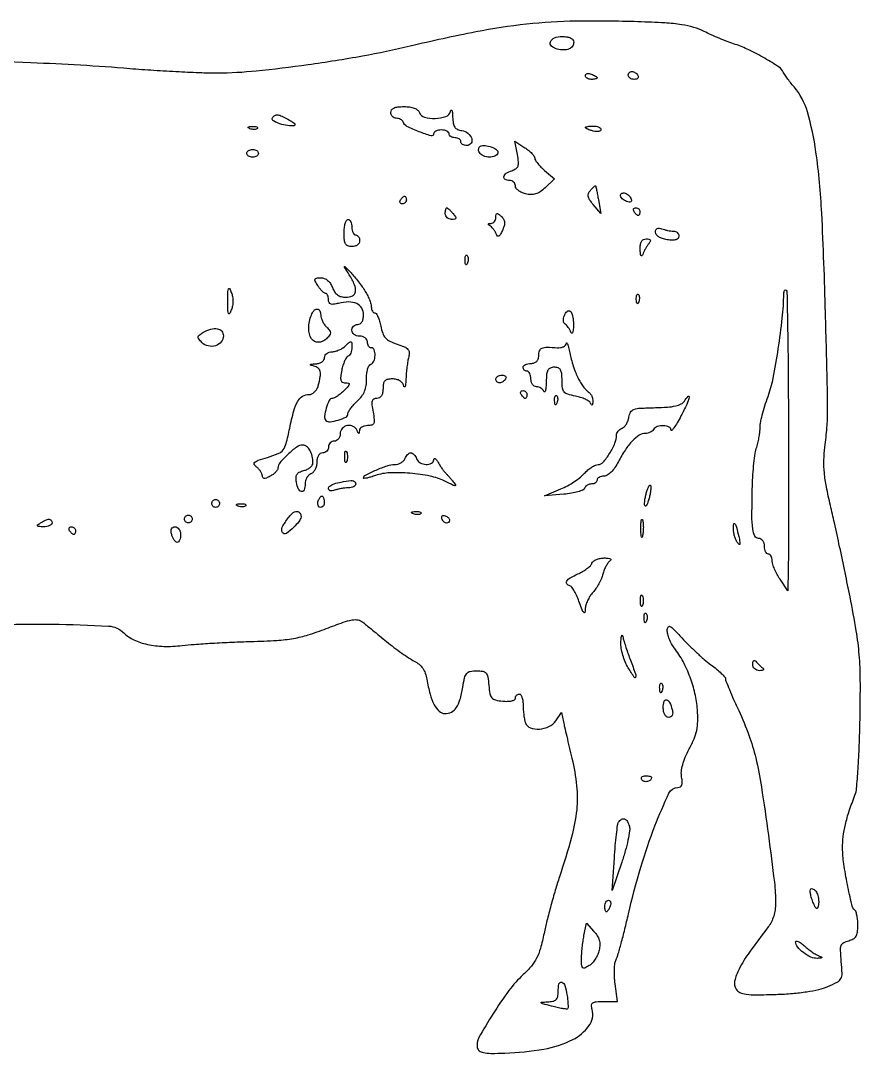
# Model space of a CAD drawing. Extents: x 0 to 429, y 1 to 280.
# Drawn here: x 212.9 to 428.6, y 0.7 to 266.1 of the extents above; entities that cross this region are included whole.
import ezdxf

# ---------------------------------------------------------------- set-up
doc = ezdxf.new("R2010")
doc.units = 0

msp = doc.modelspace()

# ---------------------------------------------------------------- linework, layer by layer
msp.add_lwpolyline([(206.103087, 110.755048, -0.015316), (220.949621, 110.971187, -0.008713), (235.507035, 110.483358, -0.18571), (239.38094, 108.761917, 0.087825), (241.962694, 106.956721, 0.054971), (245.466051, 105.775625, 0.047758), (249.674133, 105.268683, 0.035185), (254.366467, 105.484186, -0.010841), (257.503188, 105.781663, -0.003617), (262.104332, 106.084107, -0.003598), (267.206055, 106.345587, -0.004096), (272.095089, 106.52079, 0.008193), (278.707504, 106.812023, 0.027474), (283.013897, 107.310919, 0.033258), (286.793908, 108.222983, 0.016784), (291.423181, 109.843962, -0.006927), (295.769676, 111.462782, -0.04251), (298.07991, 112.071678, -0.090703), (299.596212, 112.05928, -0.124246), (300.828092, 111.484873, -0.000486), (301.74781, 110.734244, -0.00011), (303.306557, 109.458966, -0.000114), (305.103727, 107.987278, -0.000111), (306.917634, 106.500518, 0.009625), (308.806546, 105.011452, 0.008518), (310.828976, 103.532862, 0.008586), (312.696209, 102.263395, 0.025672), (314.029355, 101.48482, -0.056175), (315.258338, 100.662871, -0.066039), (316.199352, 99.626467, -0.063473), (316.864099, 98.345025, -0.046597), (317.273949, 96.795827, 0.024118), (318.09862, 92.996277, 0.054557), (319.164092, 90.257068, 0.081729), (320.425218, 88.574036, 0.193522), (321.852804, 88, 0.11473), (323.559306, 88.396798, 0.129074), (324.830192, 89.497259, 0.083136), (325.763219, 91.507624, 0.026299), (326.474833, 94.75, -0.017265), (326.96862, 97.211347, -0.11646), (327.521959, 98.31597, -0.171497), (328.409176, 98.841587, -0.048826), (330.027533, 99, -0.041625), (331.642276, 98.865339, -0.1778), (332.468614, 98.394045, -0.134872), (332.921225, 97.413426, -0.020433), (333.189635, 95.25, 0.022995), (333.471804, 93.067229, 0.137093), (333.96341, 92.041759, 0.157075), (334.880663, 91.492335, 0.032999), (336.75, 91.186642, 0.029775), (338.01383, 91.14038, 0.051008), (339.059583, 91.271648, 0.070483), (339.76996, 91.545163, 0.272062), (340, 91.936642, -0.092937), (340.076107, 92.342561, -0.096301), (340.29375, 92.687638, -0.099242), (340.618449, 92.918591, -0.105494), (341, 93, -0.25072), (341.384034, 92.794513, -0.064599), (341.70625, 92.142775, -0.050053), (341.927187, 91.199652, -0.032533), (342, 90.081787, 0.018051), (342.044538, 88.848522, 0.015472), (342.178303, 87.55615, 0.015746), (342.373291, 86.389227, 0.042363), (342.606989, 85.581787, 0.216506), (343.87431, 84.333183, 0.106305), (346.164612, 84.011096, 0.093462), (348.642071, 84.666127, 0.129446), (350.388157, 86.143784), (351.889721, 88.287567), (352.364875, 85.893784, 0.006381), (352.650111, 84.547013, 0.001269), (353.196925, 82.146924, 0.001342), (353.848249, 79.355494, 0.001249), (354.530149, 76.5, -0.032982), (355.752875, 69.41817, -0.052511), (355.75352, 63.276771, -0.040949), (354.430045, 56.269504, -0.01271), (351.321349, 46, 0.008215), (350.264871, 42.619809, 0.005201), (349.139201, 38.646875, 0.005222), (348.114547, 34.720169, 0.009598), (347.375452, 31.5, -0.015761), (346.434824, 27.621616, -0.04933), (345.470482, 25.120762, -0.058825), (344.135675, 23.101652, -0.030132), (342.037063, 20.901972, 0.045237), (338.351448, 16.797825, 0.019886), (334.215489, 10.772256, 0.013793), (330.622672, 4.698786, 0.179134), (330.231297, 2.145477, 0.181423), (330.746116, 1.326792, 0.113583), (331.789839, 0.855297, 0.049246), (333.696001, 0.664633, 0.00853), (337.323154, 0.721867, 0.034923), (347.322263, 1.751944, 0.073015), (354.736518, 4.194507, 0.118518), (358.918123, 7.71627, 0.226427), (359.727434, 11.934293, -0.063301), (359.582601, 13.047789, -0.247639), (359.894098, 13.642336, -0.13524), (360.738798, 13.935292, -0.016248), (362.729544, 14), (366.271848, 14), (365.650086, 18.536246, -0.0214), (365.475589, 20.398616, -0.022306), (365.464473, 22.243385, -0.022681), (365.598042, 23.831026, -0.084504), (365.891323, 24.786246, 0.046507), (366.338889, 25.928119, 0.004049), (367.178943, 28.934085, 0.005294), (368.115705, 32.545089, 0.004089), (369.062839, 36.5, -0.015346), (372.230892, 48.526748, -0.021005), (375.861563, 59.117491, -0.015428), (379.448376, 67.527877, -0.292114), (381.753141, 69, 0.127997), (382.394008, 69.16679, 0.17941), (382.774395, 69.612459, 0.105512), (382.887473, 70.407706, 0.02998), (382.726018, 71.652915, -0.073761), (382.66665, 73.078227, -0.03976), (382.990871, 74.809726, -0.034045), (383.668741, 76.771805, -0.023145), (384.690295, 78.902915, 0.024643), (385.922379, 81.493087, 0.04799), (386.595543, 83.678401, 0.046639), (386.850443, 85.992687, 0.022006), (386.767675, 89, 0.037933), (386.146923, 93.182229, 0.033865), (384.887356, 97.389538, 0.033985), (383.077401, 101.372454, 0.03898), (380.81417, 104.884859, -0.037675), (380.121819, 105.953221, -0.030486), (379.54125, 107.190488, -0.031451), (379.145952, 108.404034, -0.066456), (379.028382, 109.384859, -0.114517), (379.238882, 110.239641, -0.417948), (379.717147, 110.392596, -0.080908), (380.655214, 109.688761, -0.006477), (382.778382, 107.421918, 0.013154), (384.476295, 105.656941, 0.00877), (386.508337, 103.722032, 0.008832), (388.546767, 101.913476, 0.017076), (390.25, 100.55323, -0.013728), (391.686498, 99.421671, -0.019308), (392.898437, 98.329921, -0.015877), (393.817682, 97.376522, -0.185952), (394, 96.903245, 0.09525), (394.112602, 96.317519, 0.003314), (394.990527, 94.160179, 0.006074), (396.080039, 91.620543, 0.004196), (397.372007, 88.771934, -0.020561), (400.002473, 82.428151, -0.02952), (401.758876, 76.604767, -0.020261), (403.212367, 69.183099, -0.004811), (405.011627, 56.709564, -0.003541), (406.545244, 44.656004, -0.030599), (406.860736, 39.24998, -0.072507), (406.365478, 35.920018, -0.091762), (404.943674, 33.158161, 0.009838), (400.149173, 26.701847, 0.035588), (397.484042, 22.334651, 0.060294), (396.334082, 19.245285, 0.20495), (396.686509, 17.172341, 0.145047), (397.677316, 16.320699, 0.073113), (399.277122, 15.867664, 0.035022), (401.960732, 15.706524, 0.0061), (407.035772, 15.819415, 0.012274), (411.174993, 16.063855, 0.01668), (414.891299, 16.500244, 0.0187), (418.007463, 17.091932, 0.044561), (420.246853, 17.819415, 0.019993), (422.715233, 18.990987, 0.148924), (423.628816, 19.8926, 0.13341), (423.935408, 21.195786, 0.014896), (423.738611, 24.267372, -0.012097), (423.541761, 27.091945, -0.097108), (423.733296, 28.374678, -0.181358), (424.355928, 29.112923, -0.066455), (425.645123, 29.62578, 0.06321), (426.814464, 30.082227, 0.130605), (427.521629, 30.751865, 0.105639), (427.890725, 31.787344, 0.03299), (428, 33.441741, 0.020909), (427.946094, 34.730236, 0.02495), (427.784269, 35.935076, 0.024902), (427.550434, 36.919573, 0.126267), (427.265597, 37.40107, -0.139515), (426.417658, 38.92356, -0.008443), (425.296608, 44.081153, -0.013651), (424.385386, 49.394526, -0.031561), (424.064204, 53.429002, -0.035191), (424.221095, 56.330815, -0.026609), (424.784875, 59.472297, -0.022943), (425.780901, 62.980205, -0.014245), (427.252899, 67, 0.073427), (427.65997, 68.715966, 0.004925), (428.046449, 73.759375, 0.007003), (428.364967, 79.80623, 0.005183), (428.554146, 86.5, 0.005409), (428.625825, 96.638973, 0.019454), (428.350039, 103.10082, 0.021229), (427.585346, 109.235647, 0.007384), (425.979384, 118, 0.002095), (424.71919, 124.210796, 0.001682), (423.312528, 130.884375, 0.001699), (421.970342, 137.045351, 0.004334), (420.943431, 141.5, -0.010786), (419.912858, 146.249713, -0.024676), (419.391699, 149.875714, -0.029696), (419.282171, 153.092531, -0.024834), (419.5382, 156.5, 0.010661), (420.056449, 161.497487, 0.019501), (420.232618, 165.590576, 0.007184), (420.169914, 171.648467, 0.000379), (419.676802, 191, 0.005695), (418.714085, 216.576392, 0.02225), (417.23767, 232.320221, 0.036046), (415.036692, 242.643636, 0.104727), (411.615608, 249.044977, -0.007455), (410.662049, 250.213136, -0.008963), (409.801905, 251.340473, -0.00786), (409.111528, 252.311372, -0.057815), (408.845649, 252.813592, 0.155844), (407.777742, 254.132567, 0.013737), (404.081577, 256.416673, 0.019123), (400.007699, 258.578189, 0.034479), (396.5, 259.981806, -0.013366), (394.679747, 260.622497, -0.00748), (392.5, 261.493436, -0.007459), (390.32177, 262.440172, -0.012034), (388.5, 263.317914, 0.047438), (385.843349, 264.373629, 0.034562), (382.736035, 265.050073, 0.021987), (378.410898, 265.48966, 0.00588), (371.5, 265.804742, 0.012106), (355.622181, 265.957015, 0.023065), (342.881008, 265.182151, 0.021966), (329.866194, 263.20469, 0.009922), (313, 259.529423, -0.014048), (300.743821, 256.964455, -0.009703), (286.747037, 254.722861, -0.00972), (273.412514, 253.115565, -0.023489), (263.5, 252.584247, -0.010649), (259.445887, 252.643915, -0.003673), (253.590625, 252.897963, -0.003648), (247.13801, 253.272656, -0.004224), (241, 253.726142, 0.01128), (215.563397, 255.244901, 0.00514), (182.270307, 256.137266, 0.004875)], format="xyb")
for points in [[(355, 260.583333, -0.152731), (354.670872, 259.53099, -0.141724), (353.792307, 258.816182, -0.105017), (352.427847, 258.550733, -0.05923), (350.75, 258.779388, -0.120697), (349.284008, 259.568874, -0.311198), (349.02002, 260.68045, -0.218582), (350.032411, 261.662474, -0.08515), (352, 262, -0.034471), (353.282064, 261.911506, -0.075983), (354.220588, 261.631944, -0.1147), (354.791276, 261.180202, -0.169807)], [(361, 251.393011, -0.289661), (360.903916, 251.241071, -0.046727), (360.559375, 251.115447, -0.039339), (360.074824, 251.028469, -0.024748), (359.5, 251, -0.062722), (358.926468, 251.07223, -0.08088), (358.440625, 251.284531, -0.098158), (358.115494, 251.599211, -0.152681), (358, 251.968615, -0.184534), (358.122486, 252.289193, -0.147206), (358.440625, 252.483616, -0.100118), (358.925634, 252.511135, -0.055937), (359.5, 252.361626, -0.02136), (360.074558, 252.112506, -0.030395), (360.559375, 251.839659, -0.030693), (360.912889, 251.579329, -0.222225)], [(371.5, 252, -0.139169), (371.607943, 251.620352, -0.191142), (371.478525, 251.29375, -0.138808), (371.110654, 251.073267, -0.066118), (370.559017, 251, -0.062283), (369.962904, 251.074545, -0.080552), (369.457961, 251.29375, -0.097988), (369.120018, 251.618621, -0.153634), (369, 252, -0.092995), (369.071618, 252.381732, -0.096318), (369.276414, 252.70625, -0.099231), (369.581949, 252.923444, -0.105429), (369.940983, 253, -0.089642), (370.346558, 252.926698, -0.053229), (370.7871, 252.70625, -0.051032), (371.193797, 252.382515, -0.06081)], [(282, 240.5, -0.020463), (282.931345, 239.915788, -0.091803), (283.38501, 239.463166, -0.375317), (283.35341, 239.188728, -0.182883), (283, 239.04909, -0.045764), (280.962388, 239.206183, -0.048776), (279.032307, 239.731802, -0.062473), (277.709525, 240.4342, -0.396936), (277.570264, 241.11369, -0.11917), (278.194085, 241.730812, -0.17177), (278.947751, 241.885596, -0.081717), (280.051232, 241.54336, -0.013878)], [(315.361626, 242.5, 0.236578), (316.698842, 241.279552, 0.076801), (319.433509, 240.944642, 0.077601), (322.118149, 241.450746, 0.248419), (323.310674, 242.75, -0.122211), (323.492443, 243.083655, -0.552276), (323.667734, 243.051681, -0.072751), (323.811893, 242.452088, -0.013563), (323.883999, 241.319551, 0.032382), (324.04715, 239.712856, 0.107029), (324.438739, 238.730117, 0.139026), (325.133996, 238.142029, 0.071142), (326.239784, 237.819551, -0.133119), (327.817423, 237.14061, -0.141895), (328.789979, 235.771989, -0.237258), (328.631667, 234.561044, -0.248668), (327.573324, 234, -0.06169), (326.971718, 234.07451, -0.080104), (326.462164, 234.29375, -0.097747), (326.121089, 234.618613, -0.154938), (326, 235, 0.148195), (325.884432, 235.381354, 0.098894), (325.559375, 235.70625, 0.082425), (325.073457, 235.925306, 0.064853), (324.5, 236, -0.064853), (323.926543, 236.074694, -0.082425), (323.440625, 236.29375, -0.098894), (323.115568, 236.618646, -0.148195), (323, 237, 0.191087), (322.848523, 237.381882, 0.088204), (322.4125, 237.70625, 0.068025), (321.765418, 237.926307, 0.048028), (321, 238, 0.048698), (320.234614, 237.925277, 0.068698), (319.5875, 237.702308, 0.088882), (319.151693, 237.373543, 0.189003), (319, 236.98658, -0.49927), (318.345679, 236.494643, -0.022777), (315.267161, 237.538808, -0.022972), (312.157224, 238.921963, -0.19482), (311.166667, 240.047814, 0.116395), (310.934003, 240.412015, 0.06817), (310.515104, 240.720295, 0.062299), (309.983188, 240.928977, 0.062439), (309.416667, 241, -0.105033), (308.876128, 241.114816, -0.099164), (308.416146, 241.440625, -0.096425), (308.107842, 241.92741, -0.09335), (308, 242.5, -0.161662), (308.220972, 243.165576, -0.12907), (308.815502, 243.639479, -0.07728), (309.849524, 243.916766, -0.026943), (311.393011, 244, -0.034405), (312.838564, 243.900413, -0.056009), (314.029206, 243.597068, -0.071188), (314.893824, 243.120783, -0.140603)], [(273.729167, 238.395833, -0.126455), (273.402231, 238.202593, -0.060344), (272.916927, 238.123424, -0.05415), (272.359369, 238.160852, -0.051402), (271.8125, 238.316886, -0.054073), (271.395823, 238.538436, -0.470617), (271.37858, 238.720685, -0.168741), (271.670344, 238.862007, -0.018894), (272.416667, 238.921053, -0.028489), (273.112848, 238.910055, -0.077125), (273.592839, 238.799335, -0.208169), (273.77538, 238.614691, -0.296942)], [(362, 238.09362, -0.24384), (361.842465, 237.789795, -0.106581), (361.4125, 237.607123, -0.070464), (360.766322, 237.575635, -0.040966), (360, 237.710251, -0.016817), (359.233613, 237.938458, -0.025621), (358.5875, 238.192243, -0.023188), (358.102864, 238.439563, -0.269386), (358, 238.616631, -0.326917), (358.109555, 238.766282, -0.029396), (358.5875, 238.887385, -0.029316), (359.233356, 238.972329, -0.018041), (360, 239, -0.043375), (360.765641, 238.933456, -0.063112), (361.4125, 238.733751, -0.082769), (361.850443, 238.440102, -0.206609)], [(334.412469, 233.395215, -0.060475), (334.974366, 233.097516, -0.091339), (335.363026, 232.705116, -0.120446), (335.521017, 232.283716, -0.169737), (335.435239, 231.895215, -0.187387), (334.460982, 231.159574, -0.10076), (332.937661, 231.044461, -0.098746), (331.465247, 231.536119, -0.173011), (330.638374, 232.5, -0.188124), (330.643341, 233.404158, -0.244851), (331.259801, 233.937408, -0.112735), (332.567457, 233.948358, -0.037583)], [(345, 230.751339, 0.142008), (345.152587, 230.224927, 0.026386), (345.741536, 229.394741, 0.026396), (346.557912, 228.468729, 0.021405), (347.524378, 227.563565), (350.048756, 225.394432), (347.654803, 223.145429, -0.037164), (346.372702, 222.108869, -0.074972), (345.208696, 221.538045, -0.083079), (344.009578, 221.368461, -0.055211), (342.630425, 221.556622, -0.046887), (341.624054, 221.91217, -0.057344), (340.772687, 222.431664, -0.067822), (340.191775, 223.027258, -0.160734), (340, 223.608408, 0.10697), (339.885096, 224.139346, 0.099479), (339.559375, 224.59122, 0.095894), (339.072633, 224.894165, 0.091635), (338.5, 225, -0.12279), (337.373937, 225.280773, -0.340401), (337.057574, 225.978145, -0.193004), (337.673904, 226.856924, -0.067732), (339.093105, 227.52955, 0.066491), (340.162513, 228.03316, 0.166895), (340.688845, 228.701409, 0.109935), (340.812335, 229.748281, 0.020971), (340.536511, 231.657073), (339.886811, 235.12027), (342.443406, 233.445125, -0.0258), (343.422148, 232.729067, -0.032088), (344.249, 231.962828, -0.033679), (344.838579, 231.251295, -0.157433)], [(274, 232, -0.148195), (273.884432, 231.618646, -0.098894), (273.559375, 231.29375, -0.082425), (273.073457, 231.074694, -0.064853), (272.5, 231, -0.064853), (271.926543, 231.074694, -0.082425), (271.440625, 231.29375, -0.098894), (271.115568, 231.618646, -0.148195), (271, 232, -0.148195), (271.115568, 232.381354, -0.098894), (271.440625, 232.70625, -0.082425), (271.926543, 232.925306, -0.064853), (272.5, 233, -0.064853), (273.073457, 232.925306, -0.082425), (273.559375, 232.70625, -0.098894), (273.884432, 232.381354, -0.148195)], [(361.337628, 220), (361.962537, 216.5), (360.011014, 218.824049, -0.025212), (359.069096, 220.068045, -0.100306), (358.700122, 220.946331, -0.15156), (358.777754, 221.696966, -0.085293), (359.279746, 222.47319, -0.009346), (359.755338, 222.970654, -0.01598), (360.172793, 223.365226, -0.010115), (360.52004, 223.660711, -0.433475), (360.60636, 223.649141, -0.104856), (360.661101, 223.523381, -0.000956), (360.865043, 222.515685, -0.00321), (361.090421, 221.352292, -0.002063)], [(312, 220, -0.105053), (311.918938, 219.618444, -0.099167), (311.688914, 219.29375, -0.09642), (311.345238, 219.076123, -0.093332), (310.940983, 219, -0.108972), (310.586039, 219.078288, -0.182303), (310.3746, 219.29375, -0.161196), (310.343488, 219.6179, -0.082592), (310.5, 220, -0.029505), (310.768994, 220.382774, -0.035638), (311.066025, 220.70625, -0.038439), (311.34829, 220.934461, -0.151918), (311.559017, 221, -0.210953), (311.727648, 220.92554, -0.081139), (311.870461, 220.70625, -0.061769), (311.967655, 220.382849, -0.042167)], [(369.77106, 220.18682, -0.108271), (369.818151, 219.74444, -0.257062), (369.633872, 219.482386, -0.161356), (369.219753, 219.426249, -0.045328), (368.58356, 219.606309, -0.049992), (367.977839, 219.911187, -0.054888), (367.465171, 220.322276, -0.062067), (367.115141, 220.772094, -0.13514), (367, 221.190322, -0.310331), (367.373328, 221.733894, -0.180578), (368.198675, 221.742032, -0.106345), (369.180521, 221.127369, -0.120025)], [(324, 216.5, -0.020633), (324.618371, 215.689039, -0.217533), (324.691858, 215.28931, -0.304492), (324.434686, 215.057736, -0.035496), (323.622445, 215, -0.091307), (323.003059, 215.114059, -0.095788), (322.476593, 215.440625, -0.099536), (322.124301, 215.927707, -0.107348), (322, 216.5, -0.023761), (322.027334, 217.07485, -0.037907), (322.110907, 217.559375, -0.044235), (322.231422, 217.90557, -0.294983), (322.377555, 218, -0.172217), (322.587584, 217.925448, -0.016008), (323.00989, 217.559375, -0.019119), (323.495645, 217.074554, -0.013852)], [(372, 217, -0.042167), (371.967655, 216.617151, -0.061769), (371.870461, 216.29375, -0.081139), (371.727648, 216.07446, -0.210953), (371.559017, 216, -0.151918), (371.34829, 216.065539, -0.038439), (371.066025, 216.29375, -0.035638), (370.768994, 216.617226, -0.029505), (370.5, 217, -0.082592), (370.343488, 217.3821, -0.161196), (370.3746, 217.70625, -0.182303), (370.586039, 217.921712, -0.108972), (370.940983, 218, -0.093332), (371.345238, 217.923877, -0.09642), (371.688914, 217.70625, -0.099167), (371.918938, 217.381556, -0.105053)], [(298, 213, 0.048028), (298.073693, 212.234582, 0.068025), (298.29375, 211.5875, 0.088204), (298.618118, 211.151477, 0.191087), (299, 211, -0.148195), (299.381354, 210.884432, -0.098894), (299.70625, 210.559375, -0.082425), (299.925306, 210.073457, -0.064853), (300, 209.5, -0.130775), (299.846791, 208.924246, -0.10214), (299.416667, 208.4375, -0.08892), (298.769411, 208.111864, -0.072314), (298, 208, -0.087745), (296.997538, 208.177287, -0.177212), (296.392857, 208.6875, -0.10769), (296.082184, 209.67572, -0.022514), (296, 211.5, -0.027026), (296.072542, 212.841111, -0.042582), (296.29375, 213.971875, -0.052312), (296.614308, 214.767902, -0.277684), (297, 215, -0.191087), (297.381882, 214.848523, -0.088204), (297.70625, 214.4125, -0.068025), (297.926307, 213.765418, -0.048028)], [(336.657142, 212.146855, -0.022393), (336.151623, 211.157324, -0.117255), (335.737576, 210.713343, -0.336747), (335.404009, 210.734322, -0.137781), (335.137863, 211.136579, 0.048008), (334.889915, 211.712385, 0.032498), (334.50556, 212.315309, 0.032763), (334.053326, 212.854403, 0.05467), (333.600056, 213.234687, -0.027504), (333.141688, 213.578696, -0.27388), (333.065363, 213.796311, -0.317453), (333.220367, 213.94325, -0.032927), (333.75, 213.984687, 0.121858), (334.226784, 214.108856, 0.099409), (334.632812, 214.447708, 0.090135), (334.905641, 214.950234, 0.079568), (335, 215.539427, -0.033504), (335.051648, 216.309327, -0.322809), (335.264646, 216.534118, -0.219629), (335.626113, 216.443913, -0.018604), (336.369336, 215.799702, -0.069792), (336.972475, 215.053973, -0.11604), (337.217611, 214.287848, -0.093148), (337.119328, 213.373972, -0.033671)], [(380.581787, 212, -0.092438), (381.123178, 211.899048, -0.096147), (381.5834, 211.61025, -0.099335), (381.8914, 211.179428, -0.106056), (382, 210.673193, -0.178073), (381.797332, 210.122179, -0.14566), (381.267697, 209.77774, -0.081358), (380.351274, 209.66262, -0.02709), (379, 209.786692, -0.040351), (377.781167, 210.067432, -0.066479), (376.825884, 210.516934, -0.087849), (376.213274, 211.085148, -0.163363), (376, 211.720488, -0.090173), (376.107006, 212.309001, -0.176873), (376.413175, 212.665317, -0.155041), (376.911013, 212.767889, -0.065585), (377.581787, 212.606989, 0.024761), (378.290883, 212.374442, 0.016939), (379.115525, 212.178303, 0.017107), (379.925091, 212.043146, 0.032815)], [(374.256717, 208.75, 0.024679), (373.837886, 208.162826, 0.014699), (373.395694, 207.426562, 0.014696), (372.997251, 206.665069, 0.024531), (372.71322, 206, -0.123079), (372.493713, 205.678801, -0.491596), (372.294265, 205.716627, -0.093511), (372.14239, 206.238721, -0.016978), (372.078947, 207.25, -0.03684), (372.135022, 208.496729, -0.098532), (372.409311, 209.338422, -0.144526), (372.906619, 209.822847, -0.121902), (373.622445, 210, -0.044529), (374.333522, 209.936547, -0.234996), (374.638507, 209.709655, -0.242314), (374.6363, 209.335537, -0.04693)], [(327.683114, 203.8125, -0.054073), (327.461564, 203.395823, -0.470617), (327.279315, 203.37858, -0.168741), (327.137993, 203.670344, -0.018894), (327.078947, 204.416667, -0.028489), (327.089945, 205.112848, -0.077125), (327.200665, 205.592839, -0.208169), (327.385309, 205.77538, -0.296942), (327.604167, 205.729167, -0.126455), (327.797407, 205.402231, -0.060344), (327.876576, 204.916927, -0.05415), (327.839148, 204.359369, -0.051402)], [(301.25797, 196.785183, -0.022929), (301.924736, 195.633112, -0.022454), (302.488279, 194.416884, -0.023015), (302.884509, 193.307286, -0.074376), (303, 192.535183, 0.055947), (303.065914, 191.94795, 0.075443), (303.261058, 191.45096, 0.094745), (303.549658, 191.117686, 0.168618), (303.888709, 191, -0.254793), (304.27266, 190.79076, -0.038258), (304.70556, 189.991477, -0.035126), (305.110132, 188.882037, -0.023507), (305.421504, 187.566729, 0.039869), (305.915881, 185.746049, 0.09892), (306.625375, 184.56788, 0.094355), (307.755571, 183.720397, 0.034134), (309.621491, 182.959904, -0.021842), (311.487672, 182.25224, -0.108561), (312.393408, 181.602333, -0.172438), (312.725584, 180.795599, -0.077962), (312.602351, 179.643176, 0.024635), (312.3722, 178.578424, 0.009847), (312.158141, 177.101433, 0.009717), (311.989383, 175.497047, 0.012085), (311.897653, 174, -0.01273), (311.819424, 172.749672, -0.058989), (311.671745, 172.042187, -0.504354), (311.493331, 171.984461, -0.175225), (311.310674, 172.25, 0.105067), (310.953018, 172.962941, 0.087989), (310.31611, 173.522598, 0.077706), (309.449394, 173.879171, 0.058868), (308.426676, 174, 0.04874), (307.207922, 173.880913, 0.152535), (306.492668, 173.492446, 0.148414), (306.11428, 172.758187, 0.045321), (306, 171.5, -0.046293), (305.899685, 170.418841, -0.097172), (305.588871, 169.637888, -0.129394), (305.07716, 169.169778, -0.121485), (304.388709, 169, 0.122047), (303.628203, 168.811558, 0.207587), (303.225274, 168.308833, 0.096489), (303.153117, 167.334289, 0.016744), (303.434022, 165.5, -0.015403), (303.745088, 163.504532, -0.126051), (303.629332, 162.59755, -0.235759), (303.123382, 162.144756, -0.066837), (302.045313, 162, 0.058814), (301.257274, 161.906983, 0.074359), (300.57762, 161.632812, 0.089984), (300.106949, 161.227142, 0.155453), (299.921053, 160.75, -0.011437), (299.864758, 160.096611, -0.382689), (299.757018, 160, -0.295955), (299.617987, 160.090194, -0.009076), (299.337719, 160.75, 0.186691), (298.361533, 161.79229, 0.156308), (296.851396, 162.003403, 0.159749), (295.523, 161.298208, 0.193861), (295, 160, -0.072314), (294.888136, 159.230589, -0.08892), (294.5625, 158.583333, -0.10214), (294.075754, 158.153209, -0.130775), (293.5, 158, 0.099038), (292.927543, 157.885486, 0.097945), (292.440625, 157.559375, 0.097945), (292.114514, 157.072457, 0.099038), (292, 156.5, -0.099038), (291.885486, 155.927543, -0.097945), (291.559375, 155.440625, -0.097945), (291.072457, 155.114514, -0.099038), (290.5, 155, 0.138282), (289.887863, 154.827405, 0.115825), (289.406706, 154.351165, 0.089017), (289.101137, 153.591296, 0.05124), (289, 152.606989, -0.058092), (288.888325, 151.64904, -0.059009), (288.559375, 150.747841, -0.065064), (288.074042, 150.03509, -0.119725), (287.5, 149.638374, 0.104363), (286.926359, 149.267132, 0.06668), (286.440625, 148.635134, 0.06271), (286.111994, 147.850994, 0.068006), (286, 147.031385, -0.073012), (285.771988, 145.478234, -0.380961), (285.095202, 145.062088, -0.252224), (284.301126, 145.692259, -0.054291), (283.768675, 147.429766, -0.046721), (283.649669, 148.672001, -0.140897), (283.88074, 149.48223, -0.14358), (284.503323, 150.036946, -0.049215), (285.652098, 150.448818, 0.052828), (286.550122, 150.778112, 0.061495), (287.310304, 151.276005, 0.071552), (287.826497, 151.858362, 0.146633), (288, 152.437265, 0.055805), (287.803987, 154.188034, 0.076043), (287.223366, 155.664034, 0.095682), (286.362442, 156.650871, 0.167196), (285.347557, 157, 0.159783), (283.844029, 156.506935, 0.029191), (281.55948, 154.613178, 0.028482), (279.514317, 152.47575, 0.178458), (279, 151.080638, -0.145596), (278.862481, 150.618385, -0.046864), (278.4125, 150.052714, -0.042162), (277.765368, 149.484125, -0.036319), (277, 149, -0.022238), (276.030852, 148.535515, -0.114167), (275.447804, 148.432362, -0.255446), (275.125503, 148.631048, -0.130271), (275, 149.104574, 0.102354), (274.890105, 149.635786, 0.045634), (274.546468, 150.266006, 0.042596), (274.04676, 150.889613, 0.044714), (273.456063, 151.408469, -0.123285), (272.929971, 152.04061, -0.341844), (273.043027, 152.570978, -0.094079), (273.965479, 153.092287, -0.009919), (276.335275, 153.843424, 0.025079), (279.097476, 154.811992, 0.134008), (280.353666, 155.77457, 0.101022), (281.121853, 157.368194, 0.011228), (282.028901, 161.324712, -0.014174), (283.08388, 165.805145, -0.065406), (284.095304, 168.264141, -0.127239), (285.337334, 169.534899, -0.136772), (287.005813, 170, 0.114328), (287.729293, 170.167619, 0.076494), (288.429626, 170.65504, 0.069896), (289.006685, 171.382647, 0.06738), (289.369714, 172.25, 0.020477), (289.895558, 174.591738, 0.099751), (289.869987, 175.944207, 0.176494), (289.338892, 176.77803, 0.099996), (288.25, 177.310674, -0.01159), (287.4117, 177.550633, -0.541772), (287.37122, 177.693656, -0.197309), (287.607705, 177.812001, -0.005718), (288.75, 177.883999, 0.060975), (289.63103, 178.038237, 0.08212), (290.355666, 178.396336, 0.09885), (290.831119, 178.905795, 0.139348), (291, 179.5, -0.127718), (291.148544, 180.072045, -0.100747), (291.566518, 180.559375, -0.089419), (292.19176, 180.887015, -0.076226), (292.928571, 181, 0.066533), (293.781552, 181.114007, 0.039086), (294.752232, 181.461607, 0.038394), (295.685366, 181.969873, 0.052522), (296.428571, 182.571429, -0.011475), (297.388166, 183.487962, -0.254993), (297.75, 183.576569, -0.322379), (297.962671, 183.31778, -0.016044), (298, 182.154762, -0.045967), (297.927655, 181.36949, -0.05374), (297.712902, 180.652753, -0.062021), (297.397296, 180.104558, -0.150075), (297.022645, 179.833333, 0.171999), (296.603766, 179.501918, 0.033771), (296.142142, 178.643229, 0.032244), (295.717239, 177.518766, 0.025036), (295.397645, 176.25, 0.018793), (295.126812, 174.562298, 0.103785), (295.204782, 173.650362, 0.210107), (295.61019, 173.175165, 0.113052), (296.375, 173, -0.054216), (297.151938, 172.915507, -0.405075), (297.33774, 172.634615, -0.140648), (297.084959, 172.13052, -0.010281), (296, 171, -0.022465), (295.162331, 170.234401, -0.026158), (294.299347, 169.5875, -0.026533), (293.523751, 169.124803, -0.121807), (293.019052, 169, 0.288859), (292.196177, 168.481332, 0.039228), (291.429964, 166.49147, 0.039601), (290.979201, 164.376439, 0.233147), (291.333333, 163.333333, 0.233369), (292.39175, 162.974501, 0.041324), (294.499272, 163.433111, 0.041068), (296.475045, 164.219871, 0.284782), (297, 165.066801, -0.134995), (297.147334, 165.602558, -0.025332), (297.716334, 166.457194, -0.025455), (298.504983, 167.414807, -0.02089), (299.438583, 168.3555, 0.045724), (300.543242, 169.584904, 0.061982), (301.280171, 170.88154, 0.061462), (301.68084, 172.327924, 0.044002), (301.78079, 174.005154, -0.032317), (301.828797, 175.331199, -0.043341), (302.052827, 176.512462, -0.050069), (302.402666, 177.403555, -0.196181), (302.842207, 177.780736, 0.219885), (303.649443, 178.539767, 0.086692), (303.975536, 180.067209, 0.099026), (303.747276, 181.481398, 0.313), (303, 182, -0.148195), (302.618646, 182.115568, -0.098894), (302.29375, 182.440625, -0.082425), (302.074694, 182.926543, -0.064853), (302, 183.5, 0.130775), (301.846791, 184.075754, 0.10214), (301.416667, 184.5625, 0.08892), (300.769411, 184.888136, 0.072314), (300, 185, -0.072314), (299.230589, 185.111864, -0.08892), (298.583333, 185.4375, -0.10214), (298.153209, 185.924246, -0.130775), (298, 186.5, -0.099038), (298.114514, 187.072457, -0.097945), (298.440625, 187.559375, -0.097945), (298.927543, 187.885486, -0.099038), (299.5, 188, 0.139121), (300.115124, 188.174531, 0.116855), (300.595845, 188.655435, 0.088745), (300.899811, 189.426467, 0.049666), (301, 190.432612, 0.132163), (300.527917, 192.187408, 0.153138), (299.256307, 193.351481, 0.114668), (297.219857, 193.783454, 0.056708), (294.585042, 193.431988, -0.027033), (293.300167, 193.182413, -0.12394), (292.550956, 193.264268, -0.20962), (292.144588, 193.65729, -0.097516), (292, 194.391592, 0.045258), (291.944159, 195.007252, 0.06515), (291.776911, 195.52753, 0.085126), (291.530729, 195.879024, 0.200101), (291.240547, 196, -0.163755), (290.868262, 196.125287, -0.033519), (290.337283, 196.5875, -0.03201), (289.765962, 197.234299, -0.025323), (289.232073, 198, -0.018866), (288.57257, 199.150458, -0.217451), (288.544872, 199.657662, -0.277086), (288.905535, 199.935561, -0.028983), (290.016277, 200, -0.095157), (290.918884, 199.826652, -0.07965), (291.757484, 199.325736, -0.071622), (292.469428, 198.530805, -0.056074), (293, 197.5, 0.054912), (293.581079, 196.364615, 0.091362), (294.323072, 195.591667, 0.094337), (295.273618, 195.149391, 0.061923), (296.475249, 195, 0.113068), (298.166697, 195.387451, 0.248936), (298.927851, 196.425971, 0.140911), (298.688158, 198.184716, 0.034877), (297.317234, 200.785183, -0.00065), (296.114711, 202.730864, -0.228514), (296.097488, 202.89753, -0.553125), (296.193431, 202.918378, -0.000983), (297.575204, 201.5, -0.017568), (298.443762, 200.539605, -0.009246), (299.45757, 199.290023, -0.009187), (300.449843, 197.970399, -0.013967)], [(267.031162, 191.75, -0.035091), (266.564419, 190.789511, -0.625875), (266.302016, 190.80795, -0.091005), (266.150211, 191.554237, -0.004792), (266.126773, 194, -0.004792), (266.150211, 196.445763, -0.091005), (266.302016, 197.19205, -0.625875), (266.564419, 197.210489, -0.035091), (267.031162, 196.25, -0.052775), (267.333892, 195.184136, -0.042847), (267.435552, 194, -0.042847), (267.333892, 192.815864, -0.052775)], [(410.150767, 163.368906, -0.000334), (410.163929, 150.378716, -0.000441), (410.15759, 138.539616, -0.000316), (410.137256, 128.613363, -0.004311), (410.096416, 125), (409.986822, 119.5), (408, 122.5, -0.023796), (407.239061, 123.777037, -0.023115), (406.594872, 125.132812, -0.023752), (406.141516, 126.375367, -0.074786), (406.006589, 127.25, 0.055174), (405.92994, 127.919433, 0.074573), (405.708186, 128.485938, 0.09385), (405.382057, 128.866031, 0.170244), (405, 129, -0.191087), (404.618118, 129.151477, -0.088204), (404.29375, 129.5875, -0.068025), (404.073693, 130.234582, -0.048028), (404, 131, 0.072314), (403.888136, 131.769411, 0.08892), (403.5625, 132.416667, 0.10214), (403.075754, 132.846791, 0.130775), (402.5, 133, -0.286299), (401.510911, 133.616917, -0.084553), (400.983, 135.407303, -0.031227), (400.785751, 138.951556, -0.004093), (400.899164, 146.5, -0.011063), (401.030727, 149.400005, -0.010688), (401.291257, 152.325, -0.010662), (401.630464, 154.888972, -0.038026), (402.005759, 156.5, 0.018784), (402.360478, 157.795171, 0.015256), (402.645419, 159.20625, 0.015526), (402.828022, 160.524009, 0.038207), (402.857573, 161.5, -0.063237), (402.948362, 162.629642, -0.011565), (403.426476, 164.675, -0.012271), (404.104258, 167.056229, -0.010876), (404.923854, 169.5, 0.037649), (406.232623, 174.227448, 0.01067), (407.551047, 181.75097, 0.011208), (408.57931, 189.632885, 0.022279), (408.9742, 195.916667, -0.037807), (409.0219, 196.423768, -0.10389), (409.153326, 196.756283, -0.235101), (409.339405, 196.864197, -0.215528), (409.547761, 196.785572, -0.193847), (409.772179, 196.258383, -0.000366), (409.950845, 186.743475, -0.002533), (410.090142, 176.009943, -0.001558)], [(371.683114, 193.8125, -0.054073), (371.461564, 193.395823, -0.470617), (371.279315, 193.37858, -0.168741), (371.137993, 193.670344, -0.018894), (371.078947, 194.416667, -0.028489), (371.089945, 195.112848, -0.077125), (371.200665, 195.592839, -0.208169), (371.385309, 195.77538, -0.296942), (371.604167, 195.729167, -0.126455), (371.797407, 195.402231, -0.060344), (371.876576, 194.916927, -0.05415), (371.839148, 194.359369, -0.051402)], [(290, 190.428571, 0.075276), (290.107533, 189.718365, 0.03846), (290.440625, 188.878125, 0.037117), (290.925927, 188.046995, 0.045706), (291.5, 187.357143, -0.031408), (292.290514, 186.460546, -0.168647), (292.495717, 185.85286, -0.165673), (292.281972, 185.242517, -0.030054), (291.474301, 184.331444, -0.187332), (289.393301, 183.414511, -0.268549), (287.647748, 184.323401, -0.151634), (286.914777, 187.023832, -0.082807), (287.606989, 190.418213, -0.080911), (288.274229, 191.56257, -0.222863), (289.097206, 191.952919, -0.292194), (289.753111, 191.537824, -0.109941)], [(354.921053, 187.690983, -0.016756), (354.854543, 186.550374, -0.068908), (354.697566, 185.877976, -0.409043), (354.490548, 185.783712, -0.2178), (354.271109, 186, 0.033599), (353.987556, 186.616807, 0.028087), (353.608189, 187.229735, 0.02901), (353.195784, 187.752003, 0.066031), (352.816186, 188.07995, -0.248373), (352.344632, 188.936502, -0.096053), (352.588269, 190.31316, -0.114681), (353.294473, 191.356469, -0.337215), (354.104785, 191.435239, -0.166704), (354.446128, 191.018997, -0.035474), (354.71384, 190.107139, -0.033452), (354.885604, 188.953219, -0.026412)], [(265, 185.067388, -0.1742), (264.440004, 183.508828, -0.146825), (262.974779, 182.529151, -0.13386), (261.099972, 182.469797, -0.138605), (259.482994, 183.374148, -0.0259), (258.673806, 184.271812, -0.197823), (258.513998, 184.804968, -0.209676), (258.780045, 185.277544, -0.02936), (259.736062, 185.912101, -0.056416), (261.741952, 186.794835, -0.115755), (263.444884, 186.91658, -0.180758), (264.558498, 186.283734, -0.175873)], [(356.095994, 174.218974, 0.02169), (356.724218, 173.119427, 0.020871), (357.452936, 172.06379, 0.02133), (358.172675, 171.189212, 0.067858), (358.748369, 170.70031, -0.085613), (359.221513, 170.268846, -0.055565), (359.609143, 169.636063, -0.054037), (359.858341, 168.910026, -0.067367), (359.921053, 168.20031, -0.022947), (359.862862, 167.571533, -0.185359), (359.725207, 167.322363, -0.440635), (359.550946, 167.345245, -0.056324), (359.348272, 167.718341, 0.148941), (358.933221, 168.230756, 0.037791), (357.992757, 168.76766, 0.035153), (356.775376, 169.243931, 0.029308), (355.42722, 169.579631, -0.027571), (353.469498, 170.059907, -0.143615), (352.550274, 170.663441, -0.147561), (352.115845, 171.658801, -0.02964), (352, 173.611291, 0.024002), (351.915849, 175.363265, 0.109735), (351.602451, 176.326411, 0.175156), (350.997245, 176.826748, 0.08622), (350, 177, 0.093097), (348.990323, 176.810361, 0.175075), (348.373257, 176.271382, 0.101277), (348.042843, 175.219432, 0.020359), (347.921053, 173.25, -0.012966), (347.856994, 171.887491, -0.0391), (347.717133, 170.96875, -0.182733), (347.532308, 170.693132, -0.484869), (347.337719, 170.75, 0.087674), (347.039141, 171.227909, 0.065245), (346.565351, 171.632812, 0.064399), (345.995939, 171.906632, 0.080074), (345.416667, 172, -0.139896), (344.876438, 172.154169, -0.099962), (344.416146, 172.5875, -0.085282), (344.10616, 173.235587, -0.069108), (344, 174, 0.048028), (343.926307, 174.765418, 0.068025), (343.70625, 175.4125, 0.088204), (343.381882, 175.848523, 0.191087), (343, 176, -0.099038), (342.618362, 176.076342, -0.097945), (342.29375, 176.29375, -0.097945), (342.076342, 176.618362, -0.099038), (342, 177, -0.191087), (342.151477, 177.381882, -0.088204), (342.5875, 177.70625, -0.068025), (343.234582, 177.926307, -0.048028), (344, 178, 0.072254), (344.873159, 178.126841, 0.124864), (345.5, 178.5, 0.124864), (345.873159, 179.126841, 0.072254), (346, 180, -0.091967), (346.227975, 181.22896, -0.20231), (346.878071, 181.90469, -0.105125), (348.168457, 182.160919, -0.016843), (350.75, 182.039125, 0.056311), (351.62247, 182.066771, 0.076336), (352.375376, 182.296833, 0.095616), (352.898956, 182.686323, 0.164911), (353.114999, 183.178434, -0.586494), (353.240154, 183.234797, -0.151439), (353.411426, 183.001114, -0.026508), (353.672431, 182.089623, -0.008623), (353.962624, 180.718974, 0.018471), (354.345189, 179.072695, 0.012967), (354.891509, 177.249926, 0.013107), (355.506443, 175.529854, 0.026545)], [(337.5, 174, -0.06081), (337.193797, 173.617485, -0.051032), (336.7871, 173.29375, -0.053229), (336.346558, 173.073302, -0.089642), (335.940983, 173, -0.105429), (335.581949, 173.076556, -0.099231), (335.276414, 173.29375, -0.096318), (335.071618, 173.618268, -0.092995), (335, 174, -0.153634), (335.120018, 174.381379, -0.097988), (335.457961, 174.70625, -0.080552), (335.962904, 174.925455, -0.062283), (336.559017, 175, -0.066118), (337.110654, 174.926733, -0.138808), (337.478525, 174.70625, -0.191142), (337.607943, 174.379648, -0.139169)], [(343, 170, -0.042167), (342.967655, 169.617151, -0.061769), (342.870461, 169.29375, -0.081139), (342.727648, 169.07446, -0.210953), (342.559017, 169, -0.151918), (342.34829, 169.065539, -0.038439), (342.066025, 169.29375, -0.035638), (341.768994, 169.617226, -0.029505), (341.5, 170, -0.082592), (341.343488, 170.3821, -0.161196), (341.3746, 170.70625, -0.182303), (341.586039, 170.921712, -0.108972), (341.940983, 171, -0.093332), (342.345238, 170.923877, -0.09642), (342.688914, 170.70625, -0.099167), (342.918938, 170.381556, -0.105053)], [(382.539487, 164.47824, -0.009336), (381.563337, 162.72225, -0.021198), (380.745974, 161.442607, -0.040291), (380.191881, 160.773095, -0.673075), (380, 160.851061, 0.295244), (379.486706, 161.644557, 0.097648), (378.070362, 161.972847, 0.084522), (376.470994, 161.754702, 0.180167), (375.5, 161, -0.090349), (375.154733, 160.617116, -0.053185), (374.627942, 160.29375, -0.050904), (374.012203, 160.074176, -0.060279), (373.39917, 160, 0.145254), (371.826207, 159.533193, 0.058098), (370.080482, 158.083417, 0.045363), (368.267439, 155.799743, 0.025743), (366.485128, 152.75, -0.031542), (365.586564, 151.252554, -0.044241), (364.592158, 150.052486, -0.052338), (363.613356, 149.25147, -0.146346), (362.772596, 149, 0.05446), (362.094484, 148.925921, 0.074139), (361.5207, 148.70625, 0.093748), (361.135672, 148.381559, 0.172496), (361, 148, -0.140362), (360.890798, 147.618662, -0.099913), (360.583854, 147.29375, -0.085122), (360.1248, 147.074923, -0.068857), (359.583333, 147, 0.071848), (359.014414, 146.917825, 0.066414), (358.475265, 146.677359, 0.070341), (358.046415, 146.321523, 0.104371), (357.800549, 145.901646, -0.218291), (357.37788, 145.449386, -0.027593), (356.082858, 144.999729, -0.028281), (354.396563, 144.618255, -0.019915), (352.467215, 144.37366), (347.5, 143.944029), (351.666325, 145.722014, 0.024737), (353.404487, 146.567688, 0.020007), (355.18189, 147.638654, 0.020449), (356.744203, 148.761547, 0.048131), (357.783621, 149.75, -0.035745), (358.645291, 150.610984, -0.035905), (359.619585, 151.339063, -0.038282), (360.559588, 151.844632, -0.104612), (361.294054, 152, 0.220704), (362.571389, 152.592695, 0.036099), (364.219818, 154.854772, 0.039204), (365.577758, 157.468163, 0.100548), (366, 159.546649, -0.101854), (366.105923, 160.061228, -0.06679), (366.417841, 160.582297, -0.063252), (366.87863, 161.030616, -0.069848), (367.422436, 161.331862, 0.10971), (367.991251, 161.708572, 0.054482), (368.523253, 162.396262, 0.050294), (368.941592, 163.264327, 0.051992), (369.172436, 164.188851, -0.096596), (369.614584, 165.465574, -0.177101), (370.449975, 166.161038, -0.073543), (372.085248, 166.48718, -0.007851), (375.967032, 166.620515, 0.012917), (379.082701, 166.759149, 0.038489), (381.193987, 167.072282, 0.059333), (382.604804, 167.575641, 0.137562), (383.431663, 168.322551, -0.05419), (384.393257, 169.533753, -0.7564), (384.690683, 169.369849, -0.052531), (384.032138, 167.465917, -0.01268)], [(350.683114, 167.8125, -0.054073), (350.461564, 167.395823, -0.470617), (350.279315, 167.37858, -0.168741), (350.137993, 167.670344, -0.018894), (350.078947, 168.416667, -0.028489), (350.089945, 169.112848, -0.077125), (350.200665, 169.592839, -0.208169), (350.385309, 169.77538, -0.296942), (350.604167, 169.729167, -0.126455), (350.797407, 169.402231, -0.060344), (350.876576, 168.916927, -0.05415), (350.839148, 168.359369, -0.051402)], [(296.662281, 152.75, -0.174857), (296.474999, 152.540618, -0.447206), (296.306058, 152.601562, -0.078554), (296.189089, 153.10856, -0.017491), (296.157895, 154, -0.017491), (296.189089, 154.89144, -0.078554), (296.306058, 155.398438, -0.447206), (296.474999, 155.459382, -0.174857), (296.662281, 155.25, -0.057986), (296.818615, 154.679992, -0.037979), (296.87034, 154, -0.037979), (296.818615, 153.320008, -0.057986)], [(314.638374, 153.5, 0.177739), (315.532748, 152.47658, 0.111438), (317.078578, 152.034043, 0.135839), (318.460777, 152.333224, 0.272264), (319.030409, 153.25, -0.198989), (319.151496, 153.523223, -0.346147), (319.385035, 153.545312, -0.095617), (319.754801, 153.191876, -0.025373), (320.194945, 152.5, 0.010329), (320.672097, 151.69765, 0.011338), (321.167903, 150.940625, 0.010818), (321.619367, 150.313761, 0.054601), (321.914537, 150, -0.030531), (322.223298, 149.701878, -0.006379), (322.724702, 149.140613, -0.006671), (323.290459, 148.473033, -0.006264), (323.850405, 147.776556, -0.014073), (324.614078, 146.743305, -0.597689), (324.515403, 146.548612, -0.119844), (324.025483, 146.655231, -0.002685), (321.850405, 147.728013, 0.065791), (318.080794, 149.028402, 0.030018), (312.913375, 149.76068, 0.029889), (307.754122, 149.869009, 0.074302), (304.053133, 149.168367, -0.011599), (302.882065, 148.790359, -0.020445), (301.896858, 148.540736, -0.01685), (301.136778, 148.40747, -0.4558), (301, 148.526339, -0.28313), (301.469524, 149.289039, -0.014172), (304.240673, 150.589653, -0.021367), (307.100804, 151.691606, -0.081436), (308.981725, 152, 0.066456), (309.820327, 152.111955, 0.062221), (310.620546, 152.440625, 0.066546), (311.263573, 152.926314, 0.10655), (311.638374, 153.5, -0.049969), (311.927132, 154.073759, -0.054875), (312.316435, 154.559375, -0.062056), (312.74238, 154.89094, -0.135188), (313.138374, 155, -0.135188), (313.534367, 154.89094, -0.062056), (313.960312, 154.559375, -0.054875), (314.349616, 154.073759, -0.049969)], [(299, 147, -0.184582), (298.8541, 146.618248, -0.090276), (298.436525, 146.29375, -0.070137), (297.815806, 146.073821, -0.050159), (297.081787, 146, 0.025883), (296.232051, 145.955983, 0.017054), (295.2624, 145.821697, 0.017174), (294.325581, 145.625874, 0.03151), (293.581787, 145.393011, -0.056915), (292.976155, 145.236625, -0.101518), (292.46465, 145.269073, -0.147986), (292.129054, 145.479256, -0.181305), (292, 145.82346, -0.250522), (292.348293, 146.474968, -0.062063), (293.467507, 147.0364, -0.041497), (295.25062, 147.507001, -0.016645), (297.75, 147.863818, -0.078974), (298.227481, 147.840353, -0.099823), (298.632812, 147.666247, -0.113661), (298.902758, 147.370458, -0.129059)], [(374.428571, 143.571429, -0.01788), (374.141471, 142.579214, -0.034717), (373.830364, 141.81547, -0.049436), (373.541307, 141.349272, -0.453302), (373.331236, 141.335431, -0.195604), (373.199935, 141.646795, -0.022563), (373.225007, 142.420827, -0.024478), (373.346523, 143.376727, -0.01763), (373.571429, 144.428571, -0.01788), (373.858529, 145.420786, -0.034717), (374.169636, 146.18453, -0.049436), (374.458693, 146.650728, -0.453302), (374.668764, 146.664569, -0.195604), (374.800065, 146.353205, -0.022563), (374.774993, 145.579173, -0.024478), (374.653477, 144.623273, -0.01763)], [(290.604167, 141.270833, -0.198339), (289.941134, 140.995338, -0.274516), (289.399603, 141.315272, -0.160291), (289.239822, 142.176395, -0.105175), (289.582949, 143.134215, -0.024362), (290.012891, 143.759582, -0.233206), (290.294341, 143.899578, -0.286646), (290.536207, 143.749629, -0.033951), (290.787251, 143.138246, -0.052621), (290.903448, 142.610215, -0.052345), (290.907167, 142.068604, -0.057227), (290.805016, 141.594136, -0.115259)], [(264, 142, -0.099038), (263.923658, 141.618362, -0.097945), (263.70625, 141.29375, -0.097945), (263.381638, 141.076342, -0.099038), (263, 141, -0.099038), (262.618362, 141.076342, -0.097945), (262.29375, 141.29375, -0.097945), (262.076342, 141.618362, -0.099038), (262, 142, -0.099038), (262.076342, 142.381638, -0.097945), (262.29375, 142.70625, -0.097945), (262.618362, 142.923658, -0.099038), (263, 143, -0.099038), (263.381638, 142.923658, -0.097945), (263.70625, 142.70625, -0.097945), (263.923658, 142.381638, -0.099038)], [(270.729167, 141.395833, -0.126455), (270.402231, 141.202593, -0.060344), (269.916927, 141.123424, -0.05415), (269.359369, 141.160852, -0.051402), (268.8125, 141.316886, -0.054073), (268.395823, 141.538436, -0.470617), (268.37858, 141.720685, -0.168741), (268.670344, 141.862007, -0.018894), (269.416667, 141.921053, -0.028489), (270.112848, 141.910055, -0.077125), (270.592839, 141.799335, -0.208169), (270.77538, 141.614691, -0.296942)], [(257, 138, -0.099038), (256.923658, 137.618362, -0.097945), (256.70625, 137.29375, -0.097945), (256.381638, 137.076342, -0.099038), (256, 137, -0.099038), (255.618362, 137.076342, -0.097945), (255.29375, 137.29375, -0.097945), (255.076342, 137.618362, -0.099038), (255, 138, -0.099038), (255.076342, 138.381638, -0.097945), (255.29375, 138.70625, -0.097945), (255.618362, 138.923658, -0.099038), (256, 139, -0.099038), (256.381638, 138.923658, -0.097945), (256.70625, 138.70625, -0.097945), (256.923658, 138.381638, -0.099038)], [(283.097082, 135.904972, -0.052641), (281.17029, 134.309384, -0.427212), (280.16732, 134.534749, -0.26248), (280.127504, 135.911894, -0.040465), (281.648451, 138.309185, -0.029255), (282.542227, 139.360159, -0.096658), (283.28134, 139.882087, -0.161969), (283.937952, 139.948616, -0.133583), (284.563439, 139.618382, -0.157705), (284.924364, 138.96796, -0.143436), (284.854297, 138.201448, -0.077889), (284.281256, 137.226892, -0.021741)], [(315.729167, 139.395833, -0.126455), (315.402231, 139.202593, -0.060344), (314.916927, 139.123424, -0.05415), (314.359369, 139.160852, -0.051402), (313.8125, 139.316886, -0.054073), (313.395823, 139.538436, -0.470617), (313.37858, 139.720685, -0.168741), (313.670344, 139.862007, -0.018894), (314.416667, 139.921053, -0.028489), (315.112848, 139.910055, -0.077125), (315.592839, 139.799335, -0.208169), (315.77538, 139.614691, -0.296942)], [(323.075, 137.725, -0.175736), (322.786965, 137.130242, -0.239194), (322.227257, 136.955686, -0.167686), (321.586752, 137.305209, -0.104687), (321.15, 138.05, -0.089632), (321.088424, 138.477775, -0.189618), (321.22, 138.78, -0.189618), (321.522225, 138.911576, -0.089632), (321.95, 138.85, -0.053161), (322.403407, 138.64317, -0.062883), (322.775469, 138.354531, -0.073742), (323.014704, 138.031991, -0.149613)], [(221, 137, -0.210568), (220.832025, 136.618823, -0.082215), (220.339063, 136.298248, -0.062416), (219.611405, 136.082804, -0.042523), (218.75, 136.015313, -0.011293), (217.555791, 136.050422, -0.220444), (217.237851, 136.218347, -0.409657), (217.271114, 136.479509, -0.023197), (218, 137, -0.031558), (219.301377, 137.729028, -0.112355), (220.227035, 137.939692, -0.234725), (220.775753, 137.667076, -0.163584)], [(227, 135, -0.042167), (226.967655, 134.617151, -0.061769), (226.870461, 134.29375, -0.081139), (226.727648, 134.07446, -0.210953), (226.559017, 134, -0.151918), (226.34829, 134.065539, -0.038439), (226.066025, 134.29375, -0.035638), (225.768994, 134.617226, -0.029505), (225.5, 135, -0.082592), (225.343488, 135.3821, -0.161196), (225.3746, 135.70625, -0.182303), (225.586039, 135.921712, -0.108972), (225.940983, 136, -0.093332), (226.345238, 135.923877, -0.09642), (226.688914, 135.70625, -0.099167), (226.918938, 135.381556, -0.105053)], [(254, 134, -0.042236), (253.935204, 133.234305, -0.061847), (253.74051, 132.5875, -0.081235), (253.454424, 132.148959, -0.2107), (253.116631, 132, -0.181596), (252.740524, 132.141258, -0.059916), (252.339118, 132.5875, -0.050447), (251.975456, 133.234516, -0.038887), (251.710251, 134, -0.047946), (251.570873, 134.863891, -0.120594), (251.681695, 135.487449, -0.169691), (252.031896, 135.861786, -0.121219), (252.59362, 136, -0.140877), (253.129927, 135.845833, -0.099857), (253.586876, 135.4125, -0.084945), (253.894652, 134.764437, -0.068582)], [(372.707261, 133.761659, -0.082665), (372.54341, 133.319562, -0.67161), (372.394187, 133.339362, -0.053901), (372.284834, 134.071102, -0.008901), (372.252183, 135.5, -0.009782), (372.273069, 136.938425, -0.038992), (372.37161, 137.814362, -0.417468), (372.523779, 137.916221, -0.285845), (372.68708, 137.761659, -0.041951), (372.830983, 136.934218, -0.020826), (372.880728, 135.869594, -0.020511), (372.840609, 134.754739, -0.028254)], [(397.3897, 133.5, -0.007762), (397.689267, 132.055884, -0.103987), (397.679463, 131.51761, -0.593089), (397.484564, 131.462681, -0.045015), (397.04569, 132, -0.047271), (396.655522, 132.713434, -0.028277), (396.324302, 133.622396, -0.028137), (396.094979, 134.573318, -0.043125), (396.015313, 135.416667, -0.036193), (396.09968, 136.725614, -0.677836), (396.386415, 136.796599, -0.092061), (396.810885, 135.891417, -0.008705)], [(364.329284, 127.22467, 0.094527), (363.833445, 126.758057, 0.032744), (363.307742, 125.922882, 0.03115), (362.835675, 124.904471, 0.031477), (362.495679, 123.838805, -0.040049), (362.103286, 122.677937, -0.024019), (361.464572, 121.369238, -0.023962), (360.698809, 120.120213, -0.038049), (359.916395, 119.140635, 0.046651), (359.179545, 118.184895, 0.035031), (358.550047, 117.014653, 0.035836), (358.110952, 115.818606, 0.065356), (357.956107, 114.791813, -0.059985), (357.84597, 114.004428, -0.603085), (357.595197, 113.946603, -0.085142), (357.188831, 114.621187, -0.007554), (356.492127, 116.487993, 0.018827), (355.872553, 118.04038, 0.024569), (355.184859, 119.405957, 0.023497), (354.520442, 120.459549, 0.161233), (354.03602, 120.821327, -0.137852), (353.225996, 121.370429, -0.334272), (353.187958, 122.050192, -0.118608), (354.087933, 122.880893, -0.023144), (356.076552, 123.873591, 0.028299), (357.293086, 124.496612, 0.030128), (358.405182, 125.241422, 0.031585), (359.274811, 125.994219, 0.107342), (359.68354, 126.617703, -0.138548), (360.078511, 127.146255, -0.06182), (360.834546, 127.589452, -0.054414), (361.806641, 127.888045, -0.048811), (362.856989, 127.984687, -0.022731), (363.85476, 127.933508, -0.095244), (364.428421, 127.764431, -0.350633), (364.54012, 127.51416, -0.189614)], [(372.662281, 115.75, -0.174857), (372.474999, 115.540618, -0.447206), (372.306058, 115.601562, -0.078554), (372.189089, 116.10856, -0.017491), (372.157895, 117, -0.017491), (372.189089, 117.89144, -0.078554), (372.306058, 118.398438, -0.447206), (372.474999, 118.459382, -0.174857), (372.662281, 118.25, -0.057986), (372.818615, 117.679992, -0.037979), (372.87034, 117, -0.037979), (372.818615, 116.320008, -0.057986)], [(373.683114, 111.8125, -0.054073), (373.461564, 111.395823, -0.470617), (373.279315, 111.37858, -0.168741), (373.137993, 111.670344, -0.018894), (373.078947, 112.416667, -0.028489), (373.089945, 113.112848, -0.077125), (373.200665, 113.592839, -0.208169), (373.385309, 113.77538, -0.296942), (373.604167, 113.729167, -0.126455), (373.797407, 113.402231, -0.060344), (373.876576, 112.916927, -0.05415), (373.839148, 112.359369, -0.051402)], [(369.5601, 101.729764, -0.004143), (370.87857, 98.189757, -0.158547), (370.906811, 97.353771, -0.641327), (370.55932, 97.301402, -0.008087), (368.996262, 99.77417, -0.038937), (368.240218, 101.2637, -0.027574), (367.620477, 103.03414, -0.027977), (367.214586, 104.802315, -0.051458), (367.116001, 106.27417, -0.008924), (367.185971, 107.573634, -0.089475), (367.320006, 108.098307, -0.651874), (367.484899, 108.096134, -0.045966), (367.676101, 107.5, 0.018417), (367.94248, 106.479517, 0.005856), (368.412716, 104.979993, 0.005837), (368.976267, 103.319907, 0.00647)], [(403.5, 99.776946, -0.111066), (403.749502, 99.485745, -0.327207), (403.71351, 99.239691, -0.159858), (403.381294, 99.068396, -0.037587), (402.75, 99.015313, -0.092982), (402.077293, 99.13542, -0.098893), (401.510203, 99.490372, -0.101386), (401.132985, 100.027441, -0.102919), (401, 100.666667, -0.043317), (401.050454, 101.247958, -0.152297), (401.220312, 101.577897, -0.297449), (401.466001, 101.631514, -0.129577), (401.75, 101.4283, 0.019542), (402.109237, 101.02775, 0.01106), (402.573438, 100.569889, 0.011028), (403.062566, 100.128314, 0.017789)], [(377.683114, 93.8125, -0.054073), (377.461564, 93.395823, -0.470617), (377.279315, 93.37858, -0.168741), (377.137993, 93.670344, -0.018894), (377.078947, 94.416667, -0.028489), (377.089945, 95.112848, -0.077125), (377.200665, 95.592839, -0.208169), (377.385309, 95.77538, -0.296942), (377.604167, 95.729167, -0.126455), (377.797407, 95.402231, -0.060344), (377.876576, 94.916927, -0.05415), (377.839148, 94.359369, -0.051402)], [(380.285674, 89.015584, -0.047102), (380.428099, 88.142166, -0.120292), (380.319129, 87.514597, -0.170629), (379.969517, 87.138834, -0.12145), (379.40638, 87, -0.160765), (378.839597, 87.187073, -0.108086), (378.387395, 87.704894, -0.079738), (378.095996, 88.519894, -0.046093), (378, 89.559017, -0.064976), (378.206498, 91.141334, -0.406584), (378.841406, 91.520982, -0.23263), (379.631508, 90.868148, -0.041858)], [(375, 71.559017, -0.211827), (374.716404, 70.919648, -0.127879), (373.969093, 70.529206, -0.122608), (373.101938, 70.54388, -0.191362), (372.510081, 70.983688, -0.136093), (372.397824, 71.36964, -0.190788), (372.524436, 71.701458, -0.140899), (372.890269, 71.925389, -0.067432), (373.440983, 72, -0.026751), (374.038367, 71.968016, -0.042195), (374.542039, 71.870461, -0.051652), (374.89701, 71.729146, -0.279105)], [(369.283525, 59.0238, -0.100685), (369.348436, 57.846586, -0.014919), (368.930939, 55.49143, -0.016301), (368.254966, 52.703596, -0.013381), (367.357528, 49.7738), (364.914743, 42.5), (365.430021, 50.801237, -0.005878), (365.670077, 54.050387, -0.008259), (365.966181, 56.942685, -0.005289), (366.278958, 59.35164, -0.103841), (366.531666, 60.051237, -0.107717), (367.274379, 60.819977, -0.240836), (368.059444, 60.910928, -0.178483), (368.773015, 60.296873, -0.06288)], [(417.615958, 41.558413, -0.046927), (417.803941, 40.886048, -0.027133), (417.908367, 40.052193, -0.026923), (417.922484, 39.196654, -0.040363), (417.834574, 38.455211, -0.130275), (417.603208, 37.985621, -0.428766), (417.295065, 37.972114, -0.09708), (416.883053, 38.560441, -0.014694), (416.336864, 39.896797, -0.023233), (415.93898, 41.129764, -0.04888), (415.770893, 42.120766, -0.079899), (415.829384, 42.775299, -0.343143), (416.118249, 43, -0.128954), (416.520401, 42.894528, -0.063415), (416.947816, 42.576534, -0.056573), (417.334206, 42.109768, -0.053058)], [(364.361626, 38.5, -0.02136), (364.112506, 37.925442, -0.030395), (363.839659, 37.440625, -0.030693), (363.579329, 37.087111, -0.222225), (363.393011, 37, -0.289661), (363.241071, 37.096084, -0.046727), (363.115447, 37.440625, -0.039339), (363.028469, 37.925176, -0.024748), (363, 38.5, -0.062722), (363.07223, 39.073532, -0.08088), (363.284531, 39.559375, -0.098158), (363.599211, 39.884506, -0.152681), (363.968615, 40, -0.184534), (364.289193, 39.877514, -0.147206), (364.483616, 39.559375, -0.100118), (364.511135, 39.074366, -0.055937)], [(361.540874, 27.186099, -0.050963), (361.165372, 26.045512, -0.038659), (360.536863, 24.887232, -0.039606), (359.767419, 23.882632, -0.070056), (358.969145, 23.212804, -0.027066), (357.815754, 22.576506, -0.295302), (357.314106, 22.639169, -0.206523), (357.048942, 23.167808, -0.014403), (357, 24.866526, -0.01694), (357.045146, 26.198679, -0.009149), (357.186224, 27.834102, -0.009103), (357.390977, 29.496421, -0.014159), (357.633955, 30.919777), (358.267911, 34.089554), (360.205684, 32.009599, -0.048604), (361.05566, 30.898196, -0.07155), (361.548102, 29.774125, -0.071952), (361.702176, 28.561605, -0.049776)], [(418, 25.706228, -0.017016), (418.687112, 25.4282, -0.465799), (418.734727, 25.262888, -0.229128), (418.515959, 25.135022, -0.009346), (417.578741, 25.078947, -0.118465), (415.912538, 25.407626, -0.055174), (414.012715, 26.548575, -0.055692), (412.478011, 28.014063, -0.176086), (412, 29.329302, -0.398355), (412.195667, 29.535923, -0.121316), (412.660937, 29.447885, -0.054046), (413.38533, 29.017154, -0.023446), (414.25, 28.301595, 0.017417), (415.221497, 27.477703, 0.015785), (416.279688, 26.694805, 0.016032), (417.271293, 26.054532, 0.04774)], [(353.267975, 15.75, -0.010707), (353.433848, 14.478526, -0.015463), (353.521487, 13.348286, -0.011091), (353.544037, 12.419744, -0.18623), (353.435925, 12.137783, -0.242221), (353.158796, 12.033115, -0.010274), (352.087406, 12.178322, -0.015685), (350.786092, 12.42404, -0.010305), (349.30445, 12.784431, -0.002571), (347.007698, 13.406143, -0.136476), (346.620834, 13.638449, -0.634121), (346.688991, 13.813384, -0.007862), (348.25, 13.896648, 0.038278), (349.671959, 14.059577, 0.142812), (350.464665, 14.466549, 0.156032), (350.874872, 15.21172, 0.04845), (351, 16.5, -0.052872), (351.213637, 18.51468, -0.446236), (351.915898, 18.916831, -0.242485), (352.732546, 18.084085, -0.037195)]]:
    msp.add_lwpolyline(points, format="xyb", close=True)

doc.saveas('drawing.dxf')
